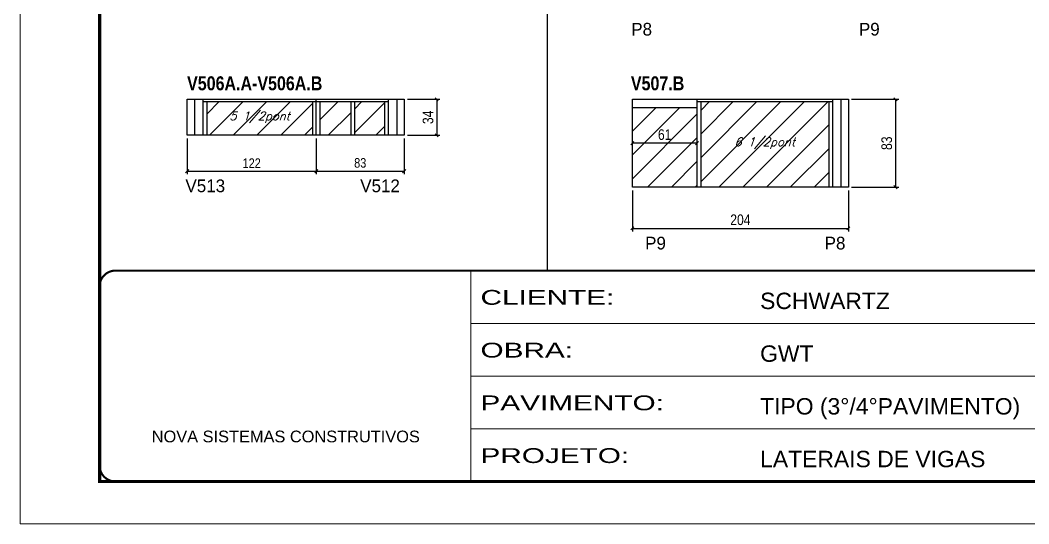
# Model space of a CAD drawing. Extents: x 13154 to 22413, y 1253 to 30260.
# Drawn here: x 14753 to 15705, y 26522 to 26998 of the extents above; entities that cross this region are included whole.
import ezdxf

# ---------------------------------------------------------------- set-up
doc = ezdxf.new("R2010")
doc.units = 0
doc.linetypes.add('CONTINUO', pattern=[0])
doc.linetypes.add('DASHED', pattern=[0.75, 0.5, -0.25])
for name, color, linetype in [('5', 5, 'Continuous'), ('COTA', 241, 'Continuous'), ('NOMENCLATURA', 7, 'Continuous'), ('Painéis', 200, 'Continuous'), ('SARR_2.2x7', 40, 'Continuous'), ('SARR_3.5x7', 81, 'Continuous'), ('texto', 7, 'Continuous')]:
    doc.layers.add(name, color=color, linetype=linetype)
for name, color, linetype, lineweight in [('Folhas', 255, 'Continuous', 9), ('Hachura', 251, 'Continuous', 9), ('SARRAFO DE PRESSAO', 251, 'DASHED', 9)]:
    doc.layers.add(name, color=color, linetype=linetype, lineweight=lineweight)
doc.styles.add('ARIAL', font='arial.ttf')
doc.styles.add('COTA TECNICA', font='techl___.ttf', dxfattribs={"height": 10})
doc.styles.add('COTA TECNICA-50', font='techl___.ttf', dxfattribs={"height": 9})
doc.styles.add('Romans', font='romans.shx')
doc.styles.add('ROMAS860', font='ROMAS860.SHX')
doc.styles.add('TECNICA', font='techb___.ttf', dxfattribs={"height": 10})
doc.styles.add('Tecnologia', font='')
doc.styles.get('Tecnologia').set_extended_font_data('Forgotten Futurist')
doc.dimstyles.new('COTA PAINEL-50', dxfattribs={"dimtxt": 9, "dimasz": 3, "dimexe": 3, "dimexo": 3, "dimgap": 3, "dimtad": 1, "dimdec": 1, "dimzin": 12, "dimdsep": 46, "dimtxsty": 'COTA TECNICA-50', "dimblk1": 'OBLIQUE', "dimblk2": 'OBLIQUE', "dimsah": 1, "dimcen": 0.9, "dimclrd": 4, "dimclre": 4, "dimclrt": 240, "dimadec": 1, "dimazin": 3, "dimtfac": 1, "dimtdec": 1, "dimtmove": 0, "dimatfit": 3, "dimfxl": 1, "dimtolj": 1, "dimtzin": 12, "dimarcsym": 0})
doc.dimstyles.new('PAINEL', dxfattribs={"dimtxt": 10, "dimasz": 3, "dimexe": 3, "dimexo": 3, "dimgap": 3, "dimtad": 1, "dimdec": 1, "dimzin": 12, "dimdsep": 46, "dimtxsty": 'COTA TECNICA', "dimblk1": 'OBLIQUE', "dimblk2": 'OBLIQUE', "dimsah": 1, "dimcen": 0.9, "dimclrd": 4, "dimclre": 4, "dimclrt": 240, "dimadec": 1, "dimazin": 3, "dimtfac": 1, "dimtdec": 1, "dimtmove": 0, "dimatfit": 3, "dimfxl": 1, "dimtolj": 1, "dimtzin": 12, "dimarcsym": 0})

# ---------------------------------------------------------------- blocks, each defined once
blk = doc.blocks.new('9999999999')
at = {"color": 30, "linetype": 'CONTINUO'}
for p, q in [((98564.56, 34230.21), (98564.56, 34429.45)), ((98564.56, 34379.64), (99583.98, 34379.64)), ((98564.56, 34329.83), (99487.98, 34329.83)), ((98564.56, 34280.02), (99487.98, 34280.02))]:
    blk.add_line(p, q, dxfattribs=at)
at = {"color": 30, "linetype": 'CONTINUO', "const_width": 2}
blk.add_lwpolyline([(99583.98, 34230.21), (99583.98, 34414.45, 0.414214), (99568.98, 34429.45), (98228.98, 34429.45, 0.414214), (98213.98, 34414.45), (98213.98, 34245.21, 0.414214), (98228.98, 34230.21), (99583.98, 34230.21)], format="xyb", dxfattribs=at)
at = {"layer": 'Folhas'}
blk.add_lwpolyline([(98138.98, 34190.21), (99623.98, 34190.21), (99623.98, 35240.21), (98138.98, 35240.21)], close=True, dxfattribs=at)
at = {"layer": 'Folhas', "color": 30, "const_width": 3}
blk.add_lwpolyline([(98213.98, 34230.21), (99583.98, 34230.21), (99583.98, 35200.21), (98213.98, 35200.21)], close=True, dxfattribs=at)
at = {"color": 7, "linetype": 'Continuous', "ltscale": 5, "style": 'ARIAL'}
for s, height, p in [('SCHWARTZ', 15.483, (98837.68, 34393.13)), ('GWT', 15.483, (98837.68, 34343.32)), ('TIPO (3°/4°PAVIMENTO)', 15.4829, (98837.68, 34293.51)), ('NOVA SISTEMAS CONSTRUTIVOS', 11.0592, (98263.19, 34267.21)), ('LATERAIS DE VIGAS', 15.4829, (98837.68, 34243.7))]:
    blk.add_text(s, height=height, dxfattribs=at).set_placement(p)
at = {"layer": 'Folhas', "color": 7, "style": 'Tecnologia', "width": 1.5}
for s, p in [('CLIENTE:', (98573.65, 34397.17)), ('OBRA:', (98573.65, 34347.31)), ('PAVIMENTO:', (98573.65, 34297.5)), ('PROJETO:', (98573.65, 34247.69))]:
    blk.add_text(s, height=14, dxfattribs=at).set_placement(p)
blk = doc.blocks.new('_Oblique')
at = {"color": 0, "linetype": 'ByBlock', "lineweight": -2}
blk.add_line((-0.5, -0.5), (0.5, 0.5), dxfattribs=at)
blk = doc.blocks.new('*D147')
at = {"layer": 'COTA', "color": 4, "linetype": 'ByBlock', "lineweight": -2, "transparency": 16777216}
for p, q in [((14910.49, 26886.11), (14910.49, 26852.28)), ((15032.49, 26886.11), (15032.49, 26852.28)), ((14910.49, 26855.28), (15032.49, 26855.28))]:
    blk.add_line(p, q, dxfattribs=at)
at = {"layer": 'Defpoints', "color": 0, "linetype": 'ByBlock', "transparency": 16777216}
for p in [(14910.49, 26889.11), (15032.49, 26889.11), (15032.49, 26855.28)]:
    blk.add_point(p, dxfattribs=at)
at = {"layer": 'COTA', "color": 4, "linetype": 'ByBlock', "lineweight": -2, "transparency": 16777216, "xscale": 3, "yscale": 3, "zscale": 3, "rotation": 180}
blk.add_blockref('_Oblique', (14910.49, 26855.28), dxfattribs=at)
at = {"layer": 'COTA', "color": 4, "linetype": 'ByBlock', "lineweight": -2, "transparency": 16777216, "xscale": 3, "yscale": 3, "zscale": 3}
blk.add_blockref('_Oblique', (15032.49, 26855.28), dxfattribs=at)
at = {"layer": 'COTA', "color": 240, "linetype": 'ByBlock', "transparency": 16777216, "insert": (14971.49, 26862.83), "char_height": 9, "attachment_point": 5, "style": 'COTA TECNICA-50'}
blk.add_mtext('\\A1;122', dxfattribs=at)
blk = doc.blocks.new('*D148')
at = {"layer": 'COTA', "color": 4, "linetype": 'ByBlock', "lineweight": -2, "transparency": 16777216}
for p, q in [((15032.49, 26886.11), (15032.49, 26852.28)), ((15115.49, 26886.11), (15115.49, 26852.28)), ((15032.49, 26855.28), (15115.49, 26855.28))]:
    blk.add_line(p, q, dxfattribs=at)
at = {"layer": 'Defpoints', "color": 0, "linetype": 'ByBlock', "transparency": 16777216}
for p in [(15032.49, 26889.11), (15115.49, 26889.11), (15115.49, 26855.28)]:
    blk.add_point(p, dxfattribs=at)
at = {"layer": 'COTA', "color": 4, "linetype": 'ByBlock', "lineweight": -2, "transparency": 16777216, "xscale": 3, "yscale": 3, "zscale": 3, "rotation": 180}
blk.add_blockref('_Oblique', (15032.49, 26855.28), dxfattribs=at)
at = {"layer": 'COTA', "color": 4, "linetype": 'ByBlock', "lineweight": -2, "transparency": 16777216, "xscale": 3, "yscale": 3, "zscale": 3}
blk.add_blockref('_Oblique', (15115.49, 26855.28), dxfattribs=at)
at = {"layer": 'COTA', "color": 240, "linetype": 'ByBlock', "transparency": 16777216, "insert": (15073.99, 26863), "char_height": 9, "attachment_point": 5, "style": 'COTA TECNICA-50'}
blk.add_mtext('\\A1;83', dxfattribs=at)
blk = doc.blocks.new('*D149')
at = {"layer": 'COTA', "color": 4, "linetype": 'ByBlock', "lineweight": -2, "transparency": 16777216}
for p, q in [((15118.49, 26923.11), (15149.22, 26923.11)), ((15146.22, 26923.11), (15146.22, 26889.11)), ((15118.49, 26889.11), (15149.22, 26889.11))]:
    blk.add_line(p, q, dxfattribs=at)
at = {"layer": 'Defpoints', "color": 0, "linetype": 'ByBlock', "transparency": 16777216}
for p in [(15115.49, 26923.11), (15115.49, 26889.11), (15146.22, 26889.11)]:
    blk.add_point(p, dxfattribs=at)
at = {"layer": 'COTA', "color": 4, "linetype": 'ByBlock', "lineweight": -2, "transparency": 16777216, "xscale": 3, "yscale": 3, "zscale": 3}
for p, rotation in [((15146.22, 26923.11), 90), ((15146.22, 26889.11), 270)]:
    blk.add_blockref('_Oblique', p, dxfattribs=dict(at, rotation=rotation))
at = {"layer": 'COTA', "color": 240, "linetype": 'ByBlock', "transparency": 16777216, "insert": (15138, 26906.11), "char_height": 10, "attachment_point": 5, "rotation": 90, "style": 'COTA TECNICA'}
blk.add_mtext('\\A1;34', dxfattribs=at)
blk = doc.blocks.new('*D160')
at = {"layer": 'COTA', "color": 4, "linetype": 'ByBlock', "lineweight": -2, "transparency": 16777216}
for p, q in [((15330.96, 26837.11), (15330.96, 26798.16)), ((15534.96, 26837.11), (15534.96, 26798.16)), ((15330.96, 26801.16), (15534.96, 26801.16))]:
    blk.add_line(p, q, dxfattribs=at)
at = {"layer": 'Defpoints', "color": 0, "linetype": 'ByBlock', "transparency": 16777216}
for p in [(15330.96, 26840.11), (15534.96, 26840.11), (15534.96, 26801.16)]:
    blk.add_point(p, dxfattribs=at)
at = {"layer": 'COTA', "color": 4, "linetype": 'ByBlock', "lineweight": -2, "transparency": 16777216, "xscale": 3, "yscale": 3, "zscale": 3, "rotation": 180}
blk.add_blockref('_Oblique', (15330.96, 26801.16), dxfattribs=at)
at = {"layer": 'COTA', "color": 4, "linetype": 'ByBlock', "lineweight": -2, "transparency": 16777216, "xscale": 3, "yscale": 3, "zscale": 3}
blk.add_blockref('_Oblique', (15534.96, 26801.16), dxfattribs=at)
at = {"layer": 'COTA', "color": 240, "linetype": 'ByBlock', "transparency": 16777216, "insert": (15432.96, 26809.26), "char_height": 10, "attachment_point": 5, "style": 'COTA TECNICA'}
blk.add_mtext('\\A1;204', dxfattribs=at)
blk = doc.blocks.new('*D161')
at = {"layer": 'COTA', "color": 4, "linetype": 'ByBlock', "lineweight": -2, "transparency": 16777216}
for p, q in [((15391.96, 26881.61), (15330.96, 26881.61)), ((15391.96, 26878.61), (15391.96, 26878.61))]:
    blk.add_line(p, q, dxfattribs=at)
at = {"layer": 'Defpoints', "color": 0, "linetype": 'ByBlock', "transparency": 16777216}
for p in [(15330.96, 26881.61), (15330.96, 26881.61), (15391.96, 26881.61)]:
    blk.add_point(p, dxfattribs=at)
at = {"layer": 'COTA', "color": 4, "linetype": 'ByBlock', "lineweight": -2, "transparency": 16777216, "xscale": 3, "yscale": 3, "zscale": 3, "rotation": 180}
blk.add_blockref('_Oblique', (15330.96, 26881.61), dxfattribs=at)
at = {"layer": 'COTA', "color": 4, "linetype": 'ByBlock', "lineweight": -2, "transparency": 16777216, "xscale": 3, "yscale": 3, "zscale": 3}
blk.add_blockref('_Oblique', (15391.96, 26881.61), dxfattribs=at)
at = {"layer": 'COTA', "color": 240, "linetype": 'ByBlock', "transparency": 16777216, "insert": (15361.46, 26889.71), "char_height": 10, "attachment_point": 5, "style": 'COTA TECNICA'}
blk.add_mtext('\\A1;61', dxfattribs=at)
blk = doc.blocks.new('*D162')
at = {"layer": 'COTA', "color": 4, "linetype": 'ByBlock', "lineweight": -2, "transparency": 16777216}
for p, q in [((15537.96, 26923.11), (15582.44, 26923.11)), ((15579.44, 26923.11), (15579.44, 26840.11)), ((15537.96, 26840.11), (15582.44, 26840.11))]:
    blk.add_line(p, q, dxfattribs=at)
at = {"layer": 'Defpoints', "color": 0, "linetype": 'ByBlock', "transparency": 16777216}
for p in [(15534.96, 26923.11), (15534.96, 26840.11), (15579.44, 26840.11)]:
    blk.add_point(p, dxfattribs=at)
at = {"layer": 'COTA', "color": 4, "linetype": 'ByBlock', "lineweight": -2, "transparency": 16777216, "xscale": 3, "yscale": 3, "zscale": 3}
for p, rotation in [((15579.44, 26923.11), 90), ((15579.44, 26840.11), 270)]:
    blk.add_blockref('_Oblique', p, dxfattribs=dict(at, rotation=rotation))
at = {"layer": 'COTA', "color": 240, "linetype": 'ByBlock', "transparency": 16777216, "insert": (15571.2, 26881.61), "char_height": 10, "attachment_point": 5, "rotation": 90, "style": 'COTA TECNICA'}
blk.add_mtext('\\A1;83', dxfattribs=at)

msp = doc.modelspace()

# ---------------------------------------------------------------- hatches: boundary and pattern name
at = {"layer": 'Hachura', "linetype": 'ByBlock'}
h = msp.add_hatch(dxfattribs=at)
h.set_pattern_fill('ANSI31', color=256, scale=5)
h.set_pattern_definition([(45, (-172.206, -46.092), (-11.22532, 11.22532), [])])
h.paths.add_polyline_path([(15028.99, 26889.11), (15028.99, 26920.91), (14928.99, 26920.91), (14928.99, 26889.11)])
h.paths.add_polyline_path([(15065.05, 26889.11), (15065.05, 26920.91), (15035.99, 26920.91), (15035.99, 26889.11)])
h.paths.add_polyline_path([(15068.55, 26889.11), (15096.99, 26889.11), (15096.99, 26920.91), (15068.55, 26920.91)])
h = msp.add_hatch(dxfattribs=at)
h.set_pattern_fill('ANSI31', color=256, scale=5)
h.paths.add_polyline_path([(15391.96, 26840.11), (15391.96, 26915.11), (15330.96, 26915.11), (15330.96, 26840.11)])
h.paths.add_polyline_path([(15516.46, 26840.11), (15516.46, 26920.91), (15395.46, 26920.91), (15395.46, 26840.11)])

# ---------------------------------------------------------------- linework, layer by layer
at = {"layer": 'COTA'}
msp.add_line((15250.62, 27532.02), (15250.62, 26761.27), dxfattribs=at)
at = {"layer": 'COTA', "linetype": 'ByBlock'}
msp.add_line((15391.96, 26923.11), (15391.96, 26840.11), dxfattribs=at)
at = {"layer": 'Painéis', "linetype": 'Continuous'}
for p, q in [((14910.49, 26889.11), (14910.49, 26923.11)), ((14910.49, 26923.11), (15115.49, 26923.11)), ((15032.49, 26889.11), (15032.49, 26923.11)), ((15115.49, 26923.11), (15115.49, 26889.11)), ((15330.96, 26840.11), (15330.96, 26923.11)), ((15330.96, 26923.11), (15534.96, 26923.11)), ((15534.96, 26923.11), (15534.96, 26840.11)), ((15115.49, 26889.11), (14910.49, 26889.11)), ((15534.96, 26840.11), (15330.96, 26840.11))]:
    msp.add_line(p, q, dxfattribs=at)
at = {"layer": 'SARR_2.2x7', "linetype": 'Continuous'}
for p, q in [((14917.49, 26923.11), (14917.49, 26889.11)), ((14925.49, 26920.91), (15032.49, 26920.91)), ((15032.49, 26920.91), (15100.49, 26920.91)), ((15108.49, 26923.11), (15108.49, 26889.11)), ((15391.96, 26920.91), (15519.96, 26920.91)), ((15527.96, 26923.11), (15527.96, 26840.11)), ((15391.96, 26915.11), (15330.96, 26915.11))]:
    msp.add_line(p, q, dxfattribs=at)
at = {"layer": 'SARR_3.5x7'}
for p, q in [((14925.49, 26923.11), (14925.49, 26889.11)), ((14928.99, 26920.91), (14928.99, 26889.11)), ((15028.99, 26920.91), (15028.99, 26889.11)), ((15035.99, 26920.91), (15035.99, 26889.11)), ((15065.05, 26920.91), (15065.05, 26889.11)), ((15068.55, 26920.91), (15068.55, 26889.11)), ((15096.99, 26920.91), (15096.99, 26889.11)), ((15100.49, 26923.11), (15100.49, 26889.11)), ((15395.46, 26920.91), (15395.46, 26840.11)), ((15516.46, 26920.91), (15516.46, 26840.11)), ((15519.96, 26923.11), (15519.96, 26840.11))]:
    msp.add_line(p, q, dxfattribs=at)

# ---------------------------------------------------------------- block references
at = {"layer": 'SARRAFO DE PRESSAO', "color": 6, "linetype": 'ByBlock'}
msp.add_blockref('9999999999', (-83386.1, -7668.18), dxfattribs=at)

# ---------------------------------------------------------------- texts
at = {"layer": '5', "linetype": 'Continuous', "style": 'ROMAS860'}
for s, p in [('P8', (15329.92, 26983.36)), ('P9', (15544.86, 26983.36)), ('V513', (14908.94, 26835.38)), ('V512', (15073.97, 26835.38)), ('P9', (15343, 26781.26)), ('P8', (15512.51, 26781.26))]:
    msp.add_text(s, height=12, rotation=359.99996, dxfattribs=at).set_placement(p)
at = {"layer": 'NOMENCLATURA', "style": 'TECNICA'}
for s, p in [('V506A.A-V506A.B', (14910.49, 26931.63)), ('V507.B', (15329.58, 26931.63))]:
    msp.add_text(s, height=13.2, dxfattribs=at).set_placement(p)
at = {"layer": 'texto', "color": 2, "char_height": 8, "attachment_point": 5, "style": 'Romans'}
for s, insert in [('{\\Q19;\\C256;5 1/2pont}', (14978.99, 26906.11)), ('{\\Q19;\\C256;6 1/2pont}', (15455.96, 26881.61))]:
    msp.add_mtext(s, dxfattribs=dict(at, insert=insert))

# ---------------------------------------------------------------- dimensions: what is measured, and where the dimension line sits
at = {"layer": 'COTA', "linetype": 'ByBlock'}
for base, p1, p2, angle, picture, middle in [((15146.22, 26889.11), (15115.49, 26923.11), (15115.49, 26889.11), 90, '*D149', (15138, 26906.11)), ((15579.44, 26840.11), (15534.96, 26923.11), (15534.96, 26840.11), 90, '*D162', (15571.2, 26881.61)), ((15330.96, 26881.61), (15391.96, 26881.61), (15330.96, 26881.61), 180, '*D161', (15361.46, 26889.71)), ((15534.96, 26801.16), (15330.96, 26840.11), (15534.96, 26840.11), 180, '*D160', (15432.96, 26809.26))]:
    dim = msp.add_linear_dim(base=base, p1=p1, p2=p2, angle=angle, dimstyle='PAINEL', dxfattribs=at)
    dim.commit()
    dim.dimension.update_dxf_attribs({"geometry": picture, "text_midpoint": middle})
dim = msp.add_linear_dim(base=(15032.49, 26855.28), p1=(14910.49, 26889.11), p2=(15032.49, 26889.11), angle=180, dimstyle='COTA PAINEL-50', override={"dimarcsym": 1}, dxfattribs=at)
dim.commit()
dim.dimension.update_dxf_attribs({"geometry": '*D147', "text_midpoint": (14971.49, 26862.83)})
dim = msp.add_linear_dim(base=(15115.49, 26855.28), p1=(15032.49, 26889.11), p2=(15115.49, 26889.11), dimstyle='COTA PAINEL-50', override={"dimarcsym": 1}, dxfattribs=at)
dim.commit()
dim.dimension.update_dxf_attribs({"geometry": '*D148', "text_midpoint": (15073.99, 26863)})

doc.saveas('drawing.dxf')
